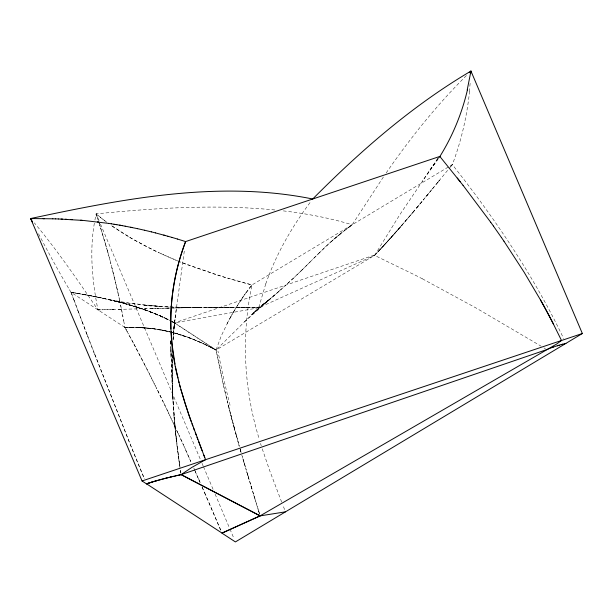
<?xml version="1.0" encoding="UTF-8"?>
<svg xmlns="http://www.w3.org/2000/svg" width="613" height="613" viewBox="0 0 613 613"><rect width="100%" height="100%" fill="white"/><g stroke="black" fill="none" stroke-linecap="round" stroke-linejoin="round"><path stroke-width="0.46" stroke-dasharray="3.06 2.3" d="M172.123 364.283L172.084 372.275M172.146 362.957L172.322 355.05M172.399 356.674L172.475 391.163M172.345 354.391L172.199 381.677M173.081 339.227L174.406 322.89L184.444 250.043M173.15 339.962L174.529 322.875L170.789 320.844M173.058 339.441L173.234 336.874M173.318 335.595L173.609 331.756M173.387 334.736L174.398 322.086M470.133 83.291L469.389 91.398M173.824 329.212L173.931 327.947M174.284 324.154L174.406 322.89L375.133 254.824M173.51 333.035L175.341 316.116M176.276 309.343L173.862 328.79L174.406 322.89L172.015 321.572M94.348 223.209C89.406 251.974 92.31 281.467 97.95 309.902L99.98 309.856M94.915 220.021L96.149 213.883C155.61 207.953 215.669 204.137 275.291 210.014M223.799 386.443L216.014 350.061L221.301 335.809L228.902 320.162M265.736 283.942L258.663 307.795L216.014 350.061L214.948 349.502M265.736 283.942L269.023 275.03M269.023 275.038C279.321 248.579 294.018 224.021 310.975 201.317M227.055 323.672L232.917 312.959M229.162 319.672L230.496 317.228M230.496 317.235L236.151 307.534M231.837 314.844L232.105 314.377M232.909 312.975L234.266 310.661M437.874 158.392L399.737 214.826L374.604 255.383L216.014 350.061L212.964 348.468M234.258 310.676L242.035 298.408M236.151 307.542L238.572 303.665M437.69 158.675L422.204 181.509M238.572 303.673L244.894 294.278M242.288 298.025L242.817 297.251M242.296 298.018L242.556 297.634M383.378 177.011L352.168 224.764L342.062 232.427M242.817 297.259L243.085 296.868M243.077 296.884L249.882 287.581M386.182 172.95C410.281 138.071 436.885 104.815 467.037 74.947M438.211 158.713L428.027 173.15L435.383 162.706M436.862 160.614L438.341 158.522M244.886 294.286L245.92 292.853M245.913 292.861L252.012 284.93L452.333 164.598A261.59 205.01 80.8 0 0 469.558 91.444M249.882 287.589L252.012 284.93L227.775 278.287M437.797 182.36L439.406 180.383L431.33 190.229M450.716 166.575L452.333 164.598C486.868 208.32 518.859 254.211 545.555 303.174A622.172 487.603 80.8 0 1 563.608 338.46M438.87 181.042L448.563 169.203M449.099 168.544L452.333 164.598L451.789 165.257M434.563 186.298L423.231 200.022L423.775 199.371M436.18 184.329L439.406 180.391M431.866 189.578L425.935 196.765M428.633 193.501L412.955 212.29M421.07 202.619L422.15 201.325M421.614 201.968L411.331 214.213M417.828 206.504L418.909 205.209M416.748 207.792L417.284 207.148M414.036 211.01L401.569 225.584M412.411 212.933L409.706 216.121M410.25 215.485L399.944 227.454M406.994 219.301L408.082 218.029M405.369 221.193L405.913 220.565M403.745 223.078L404.281 222.45M398.32 229.316L402.657 224.335M399.4 228.074L397.232 230.549A253.338 56.074 -52.8 0 1 382.635 246.794L378.344 251.414M400.488 226.825L384.259 245.024M396.695 231.162L390.734 237.875M390.197 238.472L374.604 255.383L258.663 307.795L174.406 322.89L170.261 320.745M383.723 245.614L382.642 246.786A231.982 51.346 -52.8 0 1 377.807 251.989L375.669 254.257M376.742 253.123L374.604 255.383L415.07 275.068M301.956 270.057L318.339 253.751M308.14 263.919L312.592 259.46M314.04 258.012L325.802 246.556M306.623 265.437L294.332 277.428M318.806 253.284L329.503 243.139L345.885 229.438M301.427 270.578L285.03 285.995M293.773 277.957L276.402 293.512M325.794 246.564L329.503 243.139M329.488 243.154L330.89 241.89M244.449 321.886L284.432 286.532M330.874 241.897L333.204 239.836M333.648 239.445L334.591 238.626M251.552 314.837L275.766 294.048M334.575 238.641L336.92 236.641M335.51 237.844L335.97 237.446M225.308 307.397L258.663 307.795L269.329 299.374L252.418 313.741L279.528 290.83M336.905 236.656L338.322 235.476M338.307 235.484L338.79 235.085M338.774 235.101L339.257 234.702M339.242 234.718L340.2 233.928M339.709 234.327L340.667 233.545M269.329 299.374L264.716 303.075M340.644 233.568L341.61 232.787M341.119 233.185L342.085 232.411M264.05 303.604L258.663 307.795L247.054 307.573M345.87 229.454L348.291 227.615M348.276 227.63L350.222 226.182M348.759 227.262L349.241 226.902M350.215 226.189L352.168 224.764C329.212 217.83 305.542 213.401 281.719 210.703M69.43 289.658L71.001 292.309L125.021 327.48L125.857 327.449M126.692 327.426L124.899 327.503L124.11 323.082M126.569 327.442L127.527 327.403M118.194 309.396L146.522 308.63M121.09 309.32L97.95 309.902C77.705 280.21 57.407 250.441 34.328 222.848M144.208 308.691L170.238 308.04M112.125 309.557L114.148 309.504M149.993 308.538L153.61 308.446M113.137 309.527L102.003 309.81M152.591 308.469L158.667 308.316M157.219 308.354L166.767 308.124M97.95 309.902L103.015 309.787M165.901 308.14L170.483 308.04M170.82 308.032L176.896 307.902M167.349 308.109L171.801 308.017M172.69 307.994L180.368 307.833M176.031 307.918L183.264 307.78M181.456 307.81L191.946 307.634M128.24 327.403L129.197 327.365M178.919 307.864L190.497 307.657M191.08 307.649L194.114 307.603M193.386 307.619L194.834 307.596M201.692 307.511L181.371 307.726L213.569 307.419M196.275 307.573L197.723 307.557M129.075 327.388L130.033 327.357M196.643 307.573L199.164 307.542M200.612 307.527L202.052 307.511M132.546 327.342L124.899 327.503L124.791 326.875M204.221 307.488L207.822 307.458M129.91 327.373L131.703 327.342M207.248 307.458L213.286 307.419M211.776 307.427L209.263 307.442L232.143 307.419M215.01 307.412L217.876 307.404M130.753 327.365L139.243 327.495M227.308 307.404L175.287 307.312L143.12 305.09L161.02 306.477L130.653 303.374L109.068 299.634M139.12 327.511L124.899 327.503L128.462 333.794M220.741 307.397L223.599 307.397M226.45 307.404L241.177 307.496M132.423 327.365L133.381 327.35M237.231 307.458L250.947 307.642M240.61 307.496L243.422 307.527M244.817 307.542L247.614 307.58M134.094 327.373L135.052 327.373M134.937 327.388L135.894 327.388M254.816 307.711L258.663 307.795L256.747 307.749M135.772 327.403L137.565 327.434M136.615 327.426L153.043 328.698L169.349 331.679M189.049 307.68L150.783 305.979L117.658 301.711L121.259 302.638M140.086 327.534L140.921 327.572M139.963 327.549L142.599 327.671M141.641 327.641L144.277 327.786M143.319 327.74L145.112 327.848M138.285 327.48L154.323 328.829M144.99 327.863L145.955 327.917M145.833 327.932L146.791 327.986M146.668 328.001L148.469 328.147M147.511 328.078L149.304 328.231M149.181 328.246L150.982 328.415M150.024 328.338L150.859 328.43M151.817 328.507L152.652 328.614M153.373 328.737L155.166 328.951M155.043 328.966L156.001 329.066M155.878 329.089L156.836 329.196M73.867 299.949L71.001 292.309L73.974 292.792M71.001 292.309L73.775 292.753M78.203 311.465L71.123 292.286L98.586 297.297L123.136 303.09A313.572 237.246 -16.2 0 1 144.683 309.68M157.549 329.342L158.506 329.457M151.695 328.53L165.993 330.874M74.955 292.953L77.928 293.451L75.161 292.983M158.384 329.48L159.334 329.595M77.92 293.451L87.759 295.205M159.219 329.618L160.169 329.74M78.901 293.619L79.897 293.788M71.123 292.286C101.053 297.221 130.99 303.581 159.089 315.281L168.889 319.863M81.851 294.133L84.816 294.661M160.047 329.756L162.667 330.2M84.816 294.661L87.559 295.167M160.882 329.909L163.502 330.361M88.716 295.389L89.713 295.573M88.931 295.428L101.375 297.926M89.697 295.573L91.651 295.949L90.693 295.765M92.624 296.133L94.586 296.523M163.38 330.376L165.158 330.698M95.544 296.715L101.183 297.887M164.207 330.545L179.969 334.537M99.444 297.52L100.409 297.719M102.333 298.133L103.306 298.339M165.87 330.89L167.648 331.235M102.54 298.171L108.126 299.412M103.298 298.339L114.815 300.998M166.698 331.066L169.303 331.618M169.18 331.633L170.13 331.817M115.957 301.282L114.623 300.952L128.025 304.492M115.757 301.236L116.723 301.473M116.708 301.466L117.673 301.711M117.282 301.611L118.616 301.948M118.608 301.948L119.566 302.194M247.966 283.888L252.012 284.93C241.147 335.732 243.844 389.109 259.115 438.724M120.5 302.439L121.458 302.692M172.598 332.438L173.425 332.652M172.483 332.453L174.245 332.867M245.943 283.359L217.715 275.229M172.812 332.537L192.045 338.79M122.385 302.937L124.278 303.45M122.577 302.991L144.553 309.711M124.27 303.443L135.626 306.761L153.449 313.021M175.065 333.097L177.517 333.794M174.943 333.112L178.337 334.039M128.945 304.753L131.749 305.581M225.76 277.689L187.708 264.877M132.661 305.849L134.523 306.416M179.034 334.3L179.847 334.552M135.435 306.699L139.113 307.872M215.707 274.593L180.099 261.912M180.659 334.805L181.594 335.05M138.193 307.573L147.25 310.668M181.471 335.066L183.218 335.579M182.283 335.326L184.023 335.855M183.9 335.87L184.835 336.131M178.214 334.054L191.133 338.499L204.619 344.261M184.712 336.146L185.639 336.407M144.553 309.711L159.357 315.465A189.938 143.703 -16.2 0 1 168.767 319.879L169.586 320.293M144.676 309.688L159.089 315.281L169.487 320.224M186.321 336.713L187.249 336.981M187.126 336.997L188.053 337.273M187.93 337.288L190.451 338.169M148.139 310.99L150.806 311.994M188.735 337.587L194.428 339.748M150.806 311.994L169.433 320.315M185.724 264.111L180.429 262.035M191.93 338.813L193.639 339.426M192.72 339.127L199.945 342.108M154.323 313.373L159.526 315.542M178.444 261.245L158.1 252.372M175.808 260.157L167.908 256.809M195.103 340.092L196.014 340.407M195.892 340.422L196.804 340.744M197.585 341.081L199.164 341.763M197.47 341.096L199.041 341.778M160.376 315.917L168.767 319.879M165.947 255.943L148.361 247.621M201.508 342.813L199.823 342.131L205.393 344.629M200.604 342.475L203.845 343.893M202.949 343.548L203.723 343.908M156.146 251.445L132.983 239.315L111.106 225.385A306.025 239.836 80.8 0 0 129.205 237.001M206.167 344.996L205.278 344.644L212.32 348.061M206.052 345.019L206.941 345.372M206.826 345.387L209.255 346.514M208.366 346.146L210.788 347.28M210.673 347.303L216.136 350.046L221.799 377.639M211.439 347.686L214.611 349.241M415.062 275.061L422.349 278.8M422.349 278.8L476.278 308.109L541.172 346.222M146.43 246.633L129.174 237.093M170.33 320.668L174.529 322.875L216.136 350.046M543.969 347.908L545.371 348.751M216.014 350.061L174.406 322.89A189.938 143.703 -16.2 0 0 172.184 321.656M105.053 220.948L96.149 213.883L97.482 217.96M125.021 327.48L126.738 330.622M126.906 331.166L133.672 343.479M128.922 334.874L135.419 346.774M133.994 344.33L144.262 363.685M136.04 348.184L149.626 374.183M38.519 233.737L39.393 235.407A259.766 31.547 65.7 0 0 69.445 289.711M144.3 364.007L156.828 388.857M150.514 375.953L163.112 401.722M157.694 390.351L167.288 410.419M163.97 403.239L174.559 425.843M167.548 410.71L177.655 432.51M174.667 425.828L178.682 434.74M179.08 435.36L179.961 437.268M178.199 433.452L181.747 441.437M180.835 439.184L191.501 463.091M182.59 443.015L183.463 444.931M184.329 446.846L185.203 448.77M185.808 450.386L190.835 461.597M194.65 469.887L200.382 483.243M193.8 467.972L194.811 470.554M195.141 471.305L198.75 479.512M198.873 479.489L200.551 483.328M202.229 487.166L208.474 501.878M202.006 486.975L204.604 492.936M204.727 492.913L220.964 530.896M208.872 502.499L221.224 531.195M99.053 220.718L96.149 213.883L96.486 214.91M100.501 224.136L200.589 459.911M202.037 463.328L203.125 465.895M203.485 466.746L213.278 489.81M215.094 494.086L229.599 528.253M229.959 529.111L233.944 538.505M281.658 502.062L269.866 471.075L261.981 448.065M284.593 509.579L282.831 505.066M94.624 354.207L129.558 442.509A622.172 75.568 65.7 0 0 144.499 478.837M94.509 354.23L82.701 323.02M87.13 334.66L129.435 442.532A622.172 75.568 65.7 0 0 144.384 478.86M87.008 334.683L78.318 311.45M82.579 323.043L73.989 299.933M96.823 215.929L98.846 222.205M97.812 218.964L98.134 219.967M99.084 222.948L99.398 223.929M99.084 222.948L107.643 251.629M99.704 224.91L100.317 226.864M260.525 443.406L261.245 445.735M100.616 227.829L101.214 229.752M101.513 230.71L102.087 232.611M254.778 498.492L259.008 512.407M252.027 489.028L248.464 477.619L248.985 479.358M251.085 486.316L253.836 494.99M259.736 514.376L250.556 484.576M253.721 495.013L255.307 500.231M258.479 510.667L260.065 515.885M102.379 233.553L102.946 235.43M250.679 484.554L246.38 470.654L246.901 472.393M247.989 475.604L245.353 467.175L245.867 468.914M247.422 474.133L248.434 477.098M103.222 236.357L103.773 238.212M245.323 466.654L242.794 458.47M244.319 463.696L246.204 469.635M104.049 239.131L104.585 240.963M244.005 462.179L242.281 456.731M243.813 461.949L244.832 465.436M104.854 241.874L105.643 244.572M241.783 454.992L242.694 457.704M240.963 451.743L240.104 448.754M240.273 449.773L241.277 453.252L239.775 448.034M105.896 245.468L106.401 247.246M238.779 444.555L239.277 446.295L237.798 441.076M238.832 444.287L227.208 401.216M106.654 248.127L106.907 249.008M237.99 441.306L235.377 432.387M107.152 249.882L108.355 254.211M236.327 435.345L233.959 427.184M236.342 435.866L236.825 437.605M107.88 252.495L109.053 256.763M108.593 255.069L109.735 259.291M234.427 428.916L234.902 430.655M233.875 426.418L231.178 416.779M233.484 425.445L234.281 427.905M109.283 257.613L110.401 261.789M232.557 421.974L233.017 423.713M231.637 418.51L232.097 420.242M110.187 260.954L117.773 291.903M110.624 262.609L110.838 263.437M231.109 416.012L228.948 408.12M230.726 415.039L231.492 417.499M111.267 265.069L111.482 265.881M229.829 411.584L230.273 413.308M111.895 267.498L112.309 269.107M229.193 408.595L223.906 387.447M112.508 269.904L112.915 271.49M228.074 404.664L228.503 406.396M113.114 272.279L113.505 273.85M113.696 274.632L114.079 276.187M226.971 399.714L221.952 378.88M114.271 276.961L114.646 278.501M114.83 279.267L115.198 280.792M115.374 281.551L115.734 283.06M116.087 284.555L116.776 287.52M116.945 288.256L117.282 289.727M117.443 290.455L118.255 294.064M117.934 292.623L119.183 298.324M118.409 294.776L118.723 296.202M119.029 297.619L119.635 300.424M119.489 299.726L121.742 310.676M119.78 301.121L120.071 302.508M120.646 305.266L120.93 306.63M121.343 308.661L123.634 320.515M121.88 311.343L122.14 312.676M122.654 315.32L122.907 316.63M123.519 319.879L124.339 324.354M180.866 473.228L180.322 469.704M180.574 471.351L180.827 472.991M180.429 470.409L180.643 471.818M179.946 466.401L179.371 463.367M180.069 468.064L177.992 453.528M179.701 464.761L176.743 443.705M178.965 460.555L179.165 461.964M178.766 459.145L178.375 456.333M178.306 454.915L174.406 421.399M177.808 452.118L177.264 447.911M177.088 446.509L175.624 433.92M176.406 440.908L176.575 442.31M176.245 439.506L173.831 414.472M176.521 441.843L173.157 404.825M175.188 429.736L174.92 426.955M174.904 425.545L172.215 387.393L170.95 348.368M174.046 417.238L174.161 418.625M174.054 415.836L173.172 402.979M173.525 410.335L172.368 383.907M172.874 399.799L170.881 349.946M173.073 403.454L172.92 400.71M172.651 395.247L172.774 397.975M172.713 396.611L172.299 385.73M172.529 392.519L172.59 393.883M172.23 383.025L172.261 384.382M170.82 340.905L170.866 343.701M170.751 341.587L170.866 348.061M172.184 380.78L172.092 373.616M170.736 340.667L171.05 354.804M170.881 348.981L170.996 357.762M106.861 222.327A306.025 239.836 80.8 0 1 96.103 213.983M214.282 307.419A223.661 28.466 -1.2 0 1 258.678 307.787M230.044 405.208A425.514 163.464 69.8 0 1 217.967 351.096M402.12 224.948A259.23 57.377 -52.8 0 1 382.635 246.801A231.729 51.293 -52.8 0 1 377.807 251.989"/><path stroke-width="0.92" d="M470.838 73.116L470.953 71.077C412.273 105.712 360.574 150.79 312.714 199.003C218.826 179.931 122.799 198.911 30.65 218.534L142.047 480.967L146.469 483.849L147.411 483.557M469.274 72.732L470.953 71.077L467.206 89.973M438.839 157.832L439.827 156.438L463.022 185.295M285.474 511.84L260.065 515.885L181.088 474.638L191.838 467.42L205.6 459.681L203.868 455.191M470.953 71.077L582.35 333.51L235.4 541.923L221.921 533.126L260.065 515.885L556.665 344.023L561.508 340.491L553.424 324.078A638.907 578.32 43.3 0 0 540.428 299.826L524.054 272.111L503.955 241.2M565.922 343.38L562.665 344.23A58.519 10.865 -23 0 0 561.179 344.636L560.42 344.851A50.013 9.287 -23 0 0 559.271 345.188A43.439 8.061 -23 0 0 558.106 345.533L556.918 345.901A30.42 5.647 -23 0 0 553.232 347.111A24.98 4.636 -23 0 0 551.953 347.563L548.505 348.874A16.643 3.088 -23 0 0 546.773 349.594L181.088 474.638M439.827 156.438L185.609 241.576L177.433 239.032M142.047 480.967L582.35 333.51M147.289 483.573L148.223 483.282M148.108 483.297L149.036 483.013M148.921 483.036L150.645 482.5M149.725 482.776L151.434 482.247M151.319 482.27L152.223 482.01M557.317 345.778L557.707 345.655M152.101 482.025L154.001 481.45M153.005 481.749L152.001 482.056A47.331 8.789 -23 0 0 146.469 483.849M152.89 481.787L153.786 481.534M153.664 481.55L154.56 481.305M154.438 481.32L156.085 480.86M154.989 481.159L156.292 480.784M155.204 481.098L156.844 480.646M156.614 480.692L165.663 478.27M156.721 480.661L157.595 480.431M157.472 480.446L158.346 480.224A116.838 21.693 -23 0 1 164.874 478.485M164.759 478.5L165.587 478.309M165.464 478.324L166.567 478.048M166.169 478.148L167.165 477.895M166.866 477.971L168.652 477.527M167.564 477.795L169.249 477.389M168.95 477.458L169.763 477.274M169.648 477.289L170.452 477.106M170.13 477.175L170.721 477.029M170.33 477.121L171.311 476.891M171.019 476.96L171.824 476.776M171.701 476.799L172.184 476.684M172.383 476.638L174.222 476.201M173.18 476.454L173.862 476.301M174.414 476.155L175.211 475.987M175.088 476.002L175.877 475.826M175.762 475.849L176.237 475.734M176.429 475.696L177.218 475.519M176.812 475.604L179.885 474.914M177.103 475.542L179.218 475.067M179.67 474.96L180.551 474.769M180.237 474.83L181.21 474.623L260.188 515.862L222.044 533.103L146.584 483.833M52.841 218.818L30.65 218.534L32.405 221.944M43.132 218.68L44.519 218.695M52.818 218.818L55.614 218.887M55.599 218.887L58.388 218.971M58.373 218.964L83.422 220.442L108.478 223.377M61.154 219.063L62.541 219.117M65.323 219.239L66.717 219.301M70.893 219.531L72.28 219.615M80.632 220.205L82.027 220.32M97.344 221.883L98.739 222.059M108.463 223.377L111.259 223.799M111.244 223.799L114.041 224.235M114.026 224.235L115.428 224.465M115.413 224.465L116.815 224.695M116.799 224.695L122.37 225.661M119.573 225.163L120.968 225.408M122.355 225.661L125.144 226.174M125.121 226.166L137.603 228.68M130.669 227.239L132.048 227.523M137.58 228.68L144.507 230.227M144.484 230.22L151.396 231.875M151.373 231.867L155.526 232.909M155.503 232.909L167.87 236.235M163.763 235.093L165.135 235.469M167.855 236.235L171.977 237.415M171.962 237.407L177.441 239.032M30.65 218.534L31.868 219.944M457.298 178.023L460.164 181.655M463.022 185.287L490.737 222.289M490.729 222.281L493.419 226.044M493.411 226.044L501.35 237.4M501.35 237.392L503.955 241.208M202.137 450.693L188.735 414.633L180.873 389.523M204.734 457.436L198.689 441.705M196.98 437.207L197.83 439.46M195.286 432.701L196.129 434.954M193.616 428.196L194.451 430.449M191.969 423.683L192.788 425.935M191.156 421.422L184.988 403.254L179.624 384.918M178.444 380.298L180.245 387.224M175.333 366.382L179.042 382.604M177.916 377.976C166.353 333.104 168.935 284.83 185.609 241.576C175.195 269.436 169.724 299.267 170.904 329.043M174.973 364.03L172.207 345.364L171.065 331.357M467.405 90.034A261.59 236.779 43.3 0 1 439.881 156.476M540.421 299.826A639.213 578.595 43.3 0 1 553.432 324.078M561.179 344.636A58.143 10.796 -23 0 1 562.665 344.23M558.106 345.533A43.086 8 -23 0 1 559.271 345.188M551.953 347.563A24.888 4.62 -23 0 1 553.225 347.111"/></g></svg>
